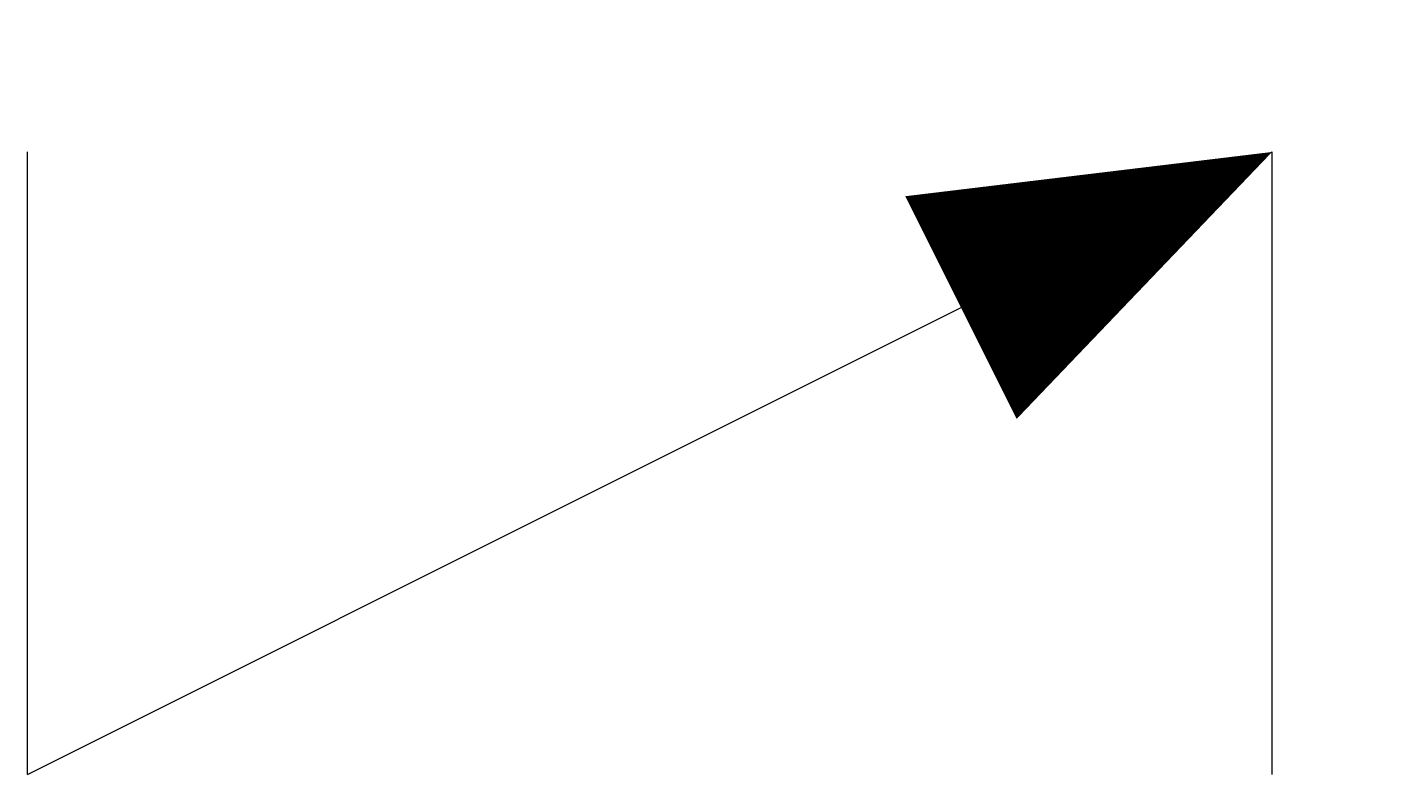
# Model space of a CAD drawing. Header units: millimetres. Extents: x -10136.535 to -10136.26, y 62.914 to 63.064.
import ezdxf

# ---------------------------------------------------------------- set-up
doc = ezdxf.new("R2010")
doc.units = ezdxf.units.MM
doc.header["$LTSCALE"] = 10
doc.layers.add('Tub_Válvulas', color=2, linetype='Continuous')

msp = doc.modelspace()

# ---------------------------------------------------------------- linework, layer by layer
at = {"layer": 'Tub_Válvulas'}
for p, q in [((-10136.53502, 62.91414), (-10136.28502, 63.03914)), ((-10136.53502, 62.91414), (-10136.53502, 63.03914)), ((-10136.28502, 62.91414), (-10136.28502, 63.03914))]:
    msp.add_line(p, q, dxfattribs=at)
msp.add_lwpolyline([(-10136.28502, 63.03914, 0, 0.05, 0), (-10136.34752, 63.00789, 0.05, 0.05, 0)], format="xyseb", dxfattribs=at)

doc.saveas('drawing.dxf')
